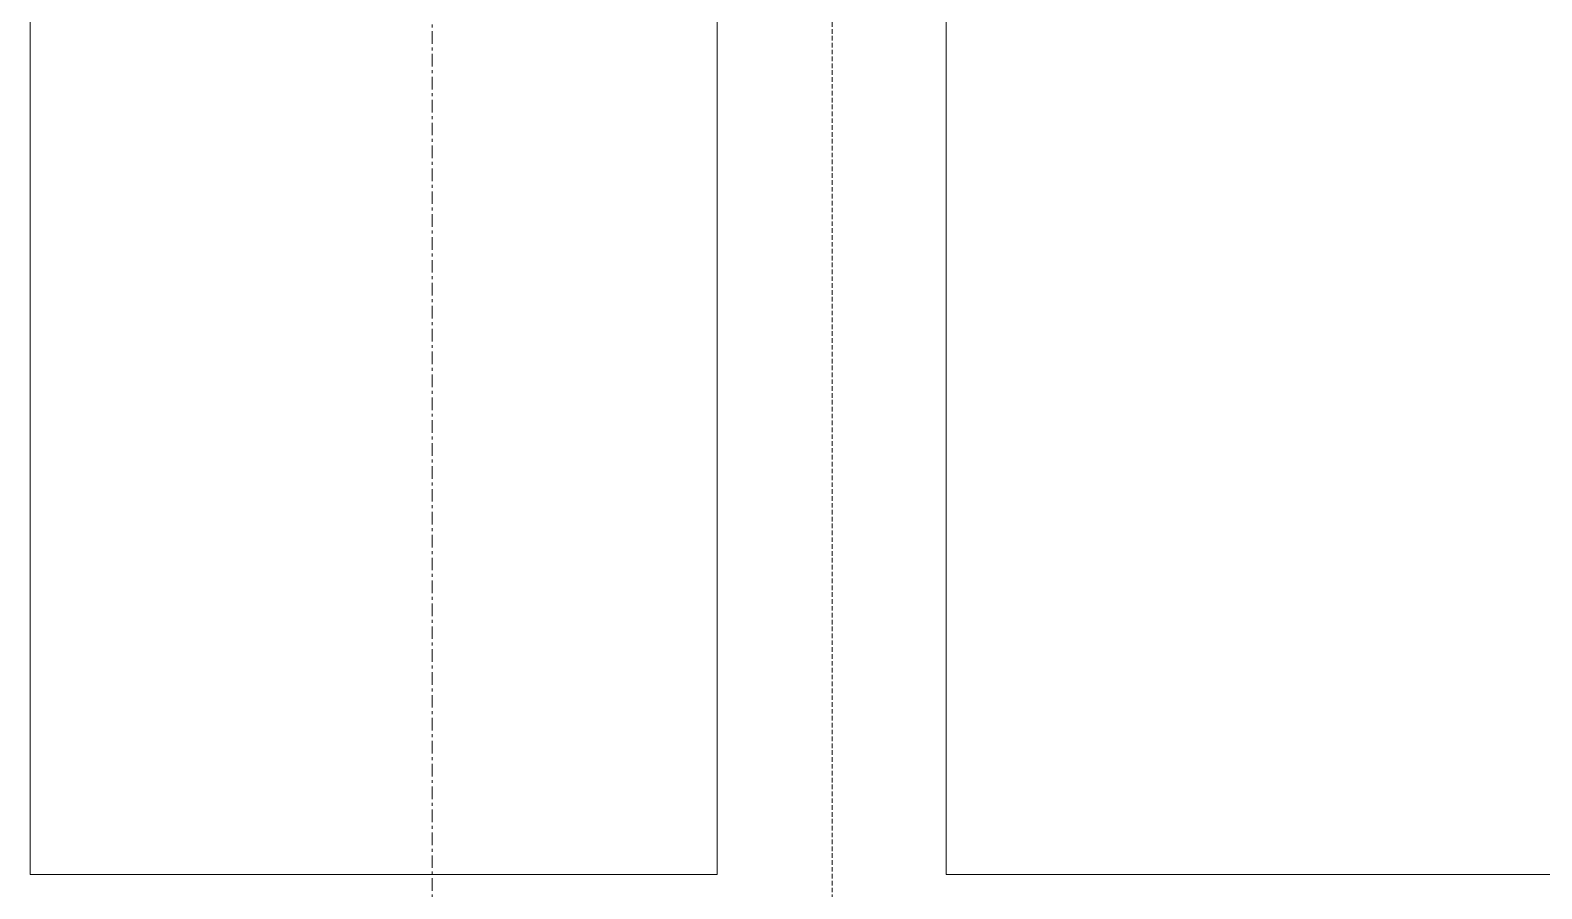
# Model space of a CAD drawing. Header units: millimetres. Extents: x -794326 to -715748, y -17796 to 22353.
# Drawn here: x -744858 to -744198, y 7255 to 7630 of the extents above; entities that cross this region are included whole.
import ezdxf

# ---------------------------------------------------------------- set-up
doc = ezdxf.new("R2010")
doc.units = ezdxf.units.MM
doc.linetypes.add('DPA_Grid _ Level 100', pattern=[10, 5.5, -1.6, 1.3, -1.6])
doc.linetypes.add('DPA_Hidden 50', pattern=[3, 2, -1])
for name, color, linetype, lineweight in [('A-DETL', 1, 'Continuous', 70), ('A-GLAZ-CURT', 2, 'Continuous', 9), ('S-GRID', 251, 'Continuous', 9)]:
    doc.layers.add(name, color=color, linetype=linetype, lineweight=lineweight)

# ---------------------------------------------------------------- blocks, each defined once
blk = doc.blocks.new('DPA_CP_Metal Ceiling Panel - Vertical Panel with Gap-10965286-4282-01 ENLARGED LOWER PLATFORM LEVEL - REFLECTED CEILING PLAN - SHEET 3')
at = {"layer": 'A-GLAZ-CURT'}
for p, q in [((-744857.87, 7794.02), (-744857.87, 7261.52)), ((-744557.87, 7794.02), (-744857.87, 7794.02)), ((-744557.87, 7794.02), (-744857.87, 7794.02)), ((-744857.87, 7794.02), (-744857.87, 7261.52)), ((-744857.87, 7261.52), (-744857.87, 7794.02)), ((-744857.87, 7794.02), (-744557.87, 7794.02)), ((-744557.87, 7794.02), (-744557.87, 7261.52)), ((-744557.87, 7261.52), (-744557.87, 7794.02)), ((-744557.87, 7794.02), (-744557.87, 7261.52)), ((-744557.87, 7261.52), (-744857.87, 7261.52)), ((-744857.87, 7261.52), (-744557.87, 7261.52)), ((-744557.87, 7261.52), (-744857.87, 7261.52))]:
    blk.add_line(p, q, dxfattribs=at)

msp = doc.modelspace()

# ---------------------------------------------------------------- linework, layer by layer
at = {"layer": 'A-DETL', "color": 55, "linetype": 'DPA_Hidden 50', "lineweight": 9}
msp.add_line((-744507.66, 6011.75), (-744507.66, 14661.51), dxfattribs=at)
at = {"layer": 'S-GRID', "linetype": 'DPA_Grid _ Level 100'}
msp.add_line((-744682.37, -17795.63), (-744682.37, 20540.27), dxfattribs=at)

# ---------------------------------------------------------------- block references
at = {"layer": 'A-GLAZ-CURT'}
for p in [(0, 0), (400, 0)]:
    msp.add_blockref('DPA_CP_Metal Ceiling Panel - Vertical Panel with Gap-10965286-4282-01 ENLARGED LOWER PLATFORM LEVEL - REFLECTED CEILING PLAN - SHEET 3', p, dxfattribs=at)

doc.saveas('drawing.dxf')
